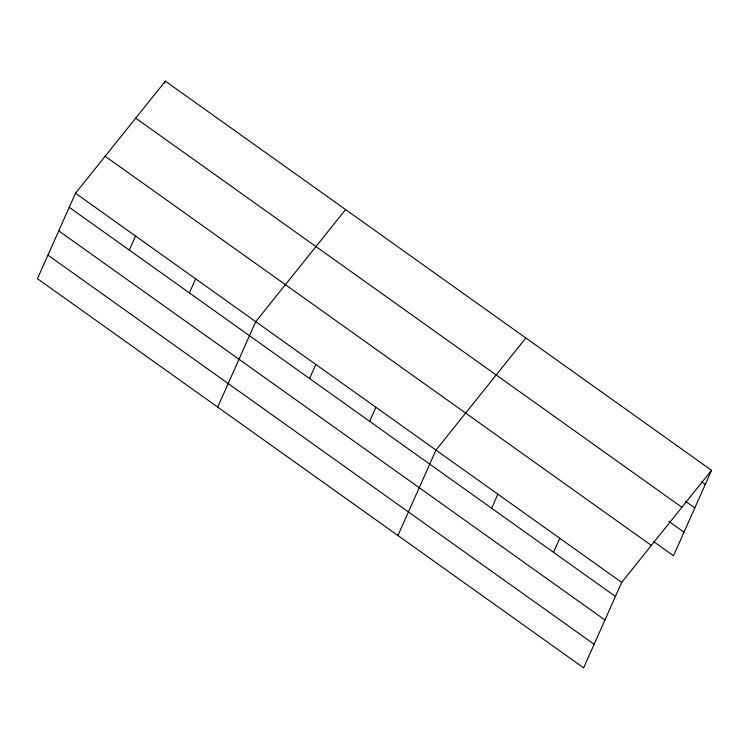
<?xml version="1.0" encoding="UTF-8"?>
<svg xmlns="http://www.w3.org/2000/svg" width="749" height="749" viewBox="0 0 749 749"><rect width="100%" height="100%" fill="white"/><g stroke="black" fill="none" stroke-linecap="round" stroke-linejoin="round"><path stroke-width="1.12" d="M75.499 193.242L37.45 278.694L583.64 667.846L621.689 582.394L711.55 470.306L165.36 81.154L75.499 193.242L621.689 582.394M164.462 83.158L165.36 81.154M129.324 250.1L135.578 236.047M189.403 292.906L195.658 278.853M217.697 407.119L255.737 321.658L345.598 209.57M309.562 378.517L315.825 364.463M369.641 421.331L375.904 407.278M397.934 535.535L435.984 450.083L525.845 337.996M491.625 508.234L497.888 494.181M553.53 552.341L559.784 538.288M711.55 470.306L673.501 555.758L653.503 541.508M701.485 481.644L705.296 484.36M685.279 501.137L694.8 507.916M135.7 118.145L681.899 507.288M668.754 521.341L683.996 532.193M105.15 156.251L651.34 545.403M69.236 207.295L615.435 596.447M58.75 230.861L604.939 620.003M47.945 255.137L594.135 644.28"/></g></svg>
